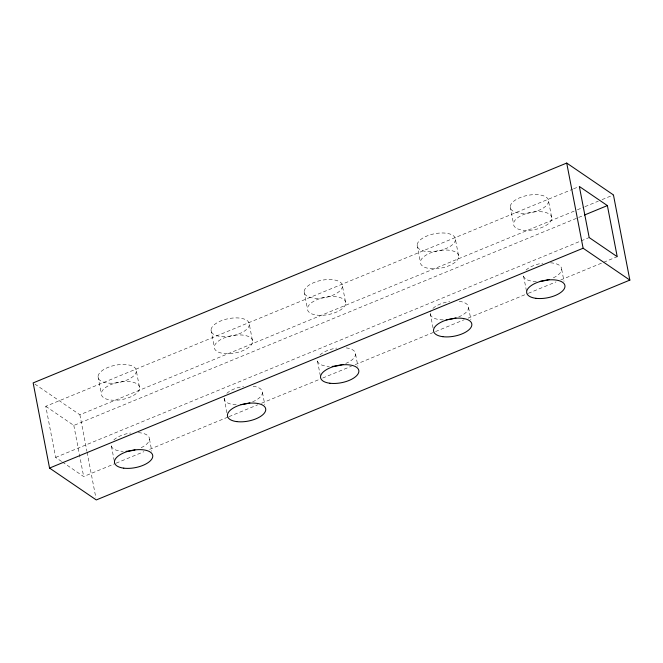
<?xml version="1.0" encoding="UTF-8"?>
<svg xmlns="http://www.w3.org/2000/svg" width="663" height="663" viewBox="0 0 663 663"><rect width="100%" height="100%" fill="white"/><g stroke="black" fill="none" stroke-linecap="round" stroke-linejoin="round"><path stroke-width="0.5" stroke-dasharray="3.31 2.49" d="M61.568 461.465L55.617 457.412L45.78 406.311L572.65 189.22M573.603 188.831L578.385 186.858M34.849 384.068L79.883 414.773L576.47 210.163M577.423 209.773L584.062 207.038M585.006 206.649L598.283 201.179M602.07 199.621L613.449 194.93M45.78 406.311L73.817 425.439L577.738 217.804M578.7 217.406L583.473 215.442M55.617 457.412L589.183 237.561M62.413 462.045L83.662 476.531L115.213 463.536M116.174 463.139L143.904 451.71M149.639 449.348L228.047 417.044M229 416.646L257.692 404.828M261.512 403.253L318.886 379.609M322.715 378.034L351.398 366.216M355.219 364.642L434.588 331.939M435.541 331.55L464.233 319.723M468.053 318.149L527.342 293.726M528.295 293.328L556.025 281.899M560.807 279.935L617.22 256.689M548.574 201.212A19.451 8.801 -10.9 0 1 519.577 213.154A19.451 8.801 -10.9 0 1 520.057 197.624A19.451 8.801 -10.9 0 1 548.574 201.212L551.848 218.243A19.451 8.801 -10.9 0 1 522.858 230.185A19.451 8.801 -10.9 0 1 523.331 214.655A19.451 8.801 -10.9 0 1 551.848 218.243M561.694 269.344L564.006 281.369M510.228 206.781L513.51 223.812M526.439 290.949L523.356 274.913A19.451 8.801 -10.9 0 0 536.342 281.518M455.456 239.575A19.451 8.801 -10.9 0 1 426.466 251.517A19.451 8.801 -10.9 0 1 426.939 235.987A19.451 8.801 -10.9 0 1 455.456 239.575L458.738 256.606A19.451 8.801 -10.9 0 1 429.748 268.556A19.451 8.801 -10.9 0 1 430.221 253.017A19.451 8.801 -10.9 0 1 458.738 256.606M468.584 307.707L470.896 319.732M417.118 245.144L420.4 262.183M430.237 313.284L433.329 329.312M342.473 286.134A19.451 8.801 -10.9 0 1 313.475 298.077A19.451 8.801 -10.9 0 1 313.955 282.546A19.451 8.801 -10.9 0 1 342.473 286.134L345.746 303.165A19.451 8.801 -10.9 0 1 316.757 315.107A19.451 8.801 -10.9 0 1 317.229 299.577A19.451 8.801 -10.9 0 1 345.746 303.165M355.592 354.266L357.904 366.291M304.126 291.703L307.408 308.734M320.337 375.863L317.254 359.835A19.451 8.801 -10.9 0 0 329.296 366.424M249.354 324.497A19.451 8.801 -10.9 0 1 220.365 336.439A19.451 8.801 -10.9 0 1 220.837 320.909A19.451 8.801 -10.9 0 1 249.354 324.497L252.636 341.528A19.451 8.801 -10.9 0 1 223.646 353.478A19.451 8.801 -10.9 0 1 224.119 337.939A19.451 8.801 -10.9 0 1 252.636 341.528M262.482 392.629L264.794 404.654M211.016 330.066L214.298 347.105M224.135 398.198L227.227 414.234M136.371 371.056A19.451 8.801 -10.9 0 1 107.373 382.999A19.451 8.801 -10.9 0 1 107.854 367.468A19.451 8.801 -10.9 0 1 136.371 371.056L139.644 388.087A19.451 8.801 -10.9 0 1 110.655 400.029A19.451 8.801 -10.9 0 1 111.127 384.499A19.451 8.801 -10.9 0 1 139.644 388.087M149.49 439.188L151.802 451.205M98.025 376.625L101.306 393.656M114.235 460.785L111.152 444.757A19.451 8.801 -10.9 0 0 123.194 451.346M79.883 414.773L86.919 451.279M87.11 452.29L95.895 497.913M73.817 425.439L83.662 476.531M253.133 386.256A19.451 8.801 -10.9 0 1 252.653 401.786M236.185 404.786A19.451 8.801 -10.9 0 1 224.865 395.786M226.845 393.341A19.451 8.801 -10.9 0 1 243.586 386.446M346.243 347.893A19.451 8.801 -10.9 0 1 345.771 363.423M319.956 354.978A19.451 8.801 -10.9 0 1 336.696 348.083M459.235 301.334A19.451 8.801 -10.9 0 1 458.755 316.864M443.232 319.881A19.451 8.801 -10.9 0 1 430.967 310.864M432.947 308.419A19.451 8.801 -10.9 0 1 449.688 301.524M138.368 432.641A19.451 8.801 -10.9 0 1 149.473 438.724A19.451 8.801 -10.9 0 1 139.669 448.345M113.854 439.9A19.451 8.801 -10.9 0 1 130.594 433.005M550.572 262.805A19.451 8.801 -10.9 0 1 561.677 268.88A19.451 8.801 -10.9 0 1 551.873 278.501M526.057 270.056A19.451 8.801 -10.9 0 1 542.798 263.161"/><path stroke-width="0.99" d="M566.716 163.057L33.15 382.907L49.551 468.07L96.284 499.943L629.85 280.093L613.449 194.93L566.716 163.057L583.117 248.227L629.85 280.093M584.435 215.044L607.383 205.588L617.22 256.689L589.183 237.561L579.338 186.469L607.383 205.588M49.551 468.07L583.117 248.227M249.918 402.789A19.451 8.801 -10.9 0 1 241.034 404.629M456.02 317.867A19.451 8.801 -10.9 0 1 446.141 319.79M135.012 449.912A19.451 8.801 -10.9 0 1 126.061 451.321M549.13 279.504A19.451 8.801 -10.9 0 1 540.246 281.336M343.028 364.426A19.451 8.801 -10.9 0 1 332.163 366.399M236.766 421.61A19.451 8.801 -10.9 0 0 265.755 409.659A19.451 8.801 -10.9 0 0 237.238 406.071A19.451 8.801 -10.9 0 0 236.766 421.61M329.876 383.247A19.451 8.801 -10.9 0 0 358.874 371.297A19.451 8.801 -10.9 0 0 330.356 367.708A19.451 8.801 -10.9 0 0 329.876 383.247M442.867 336.688A19.451 8.801 -10.9 0 0 471.857 324.737A19.451 8.801 -10.9 0 0 443.34 321.149A19.451 8.801 -10.9 0 0 442.867 336.688M123.774 468.161A19.451 8.801 -10.9 0 0 152.772 456.219A19.451 8.801 -10.9 0 0 124.254 452.63A19.451 8.801 -10.9 0 0 123.774 468.161M535.977 298.325A19.451 8.801 -10.9 0 0 564.975 286.375A19.451 8.801 -10.9 0 0 536.458 282.786A19.451 8.801 -10.9 0 0 535.977 298.325"/></g></svg>
